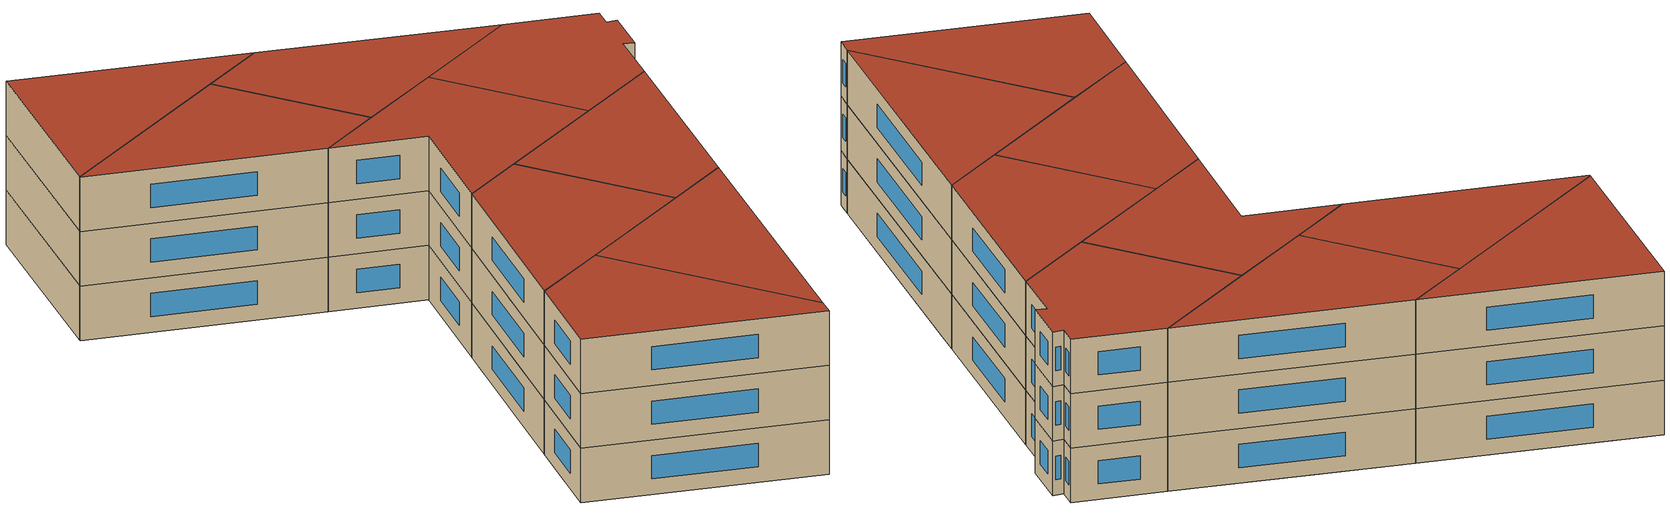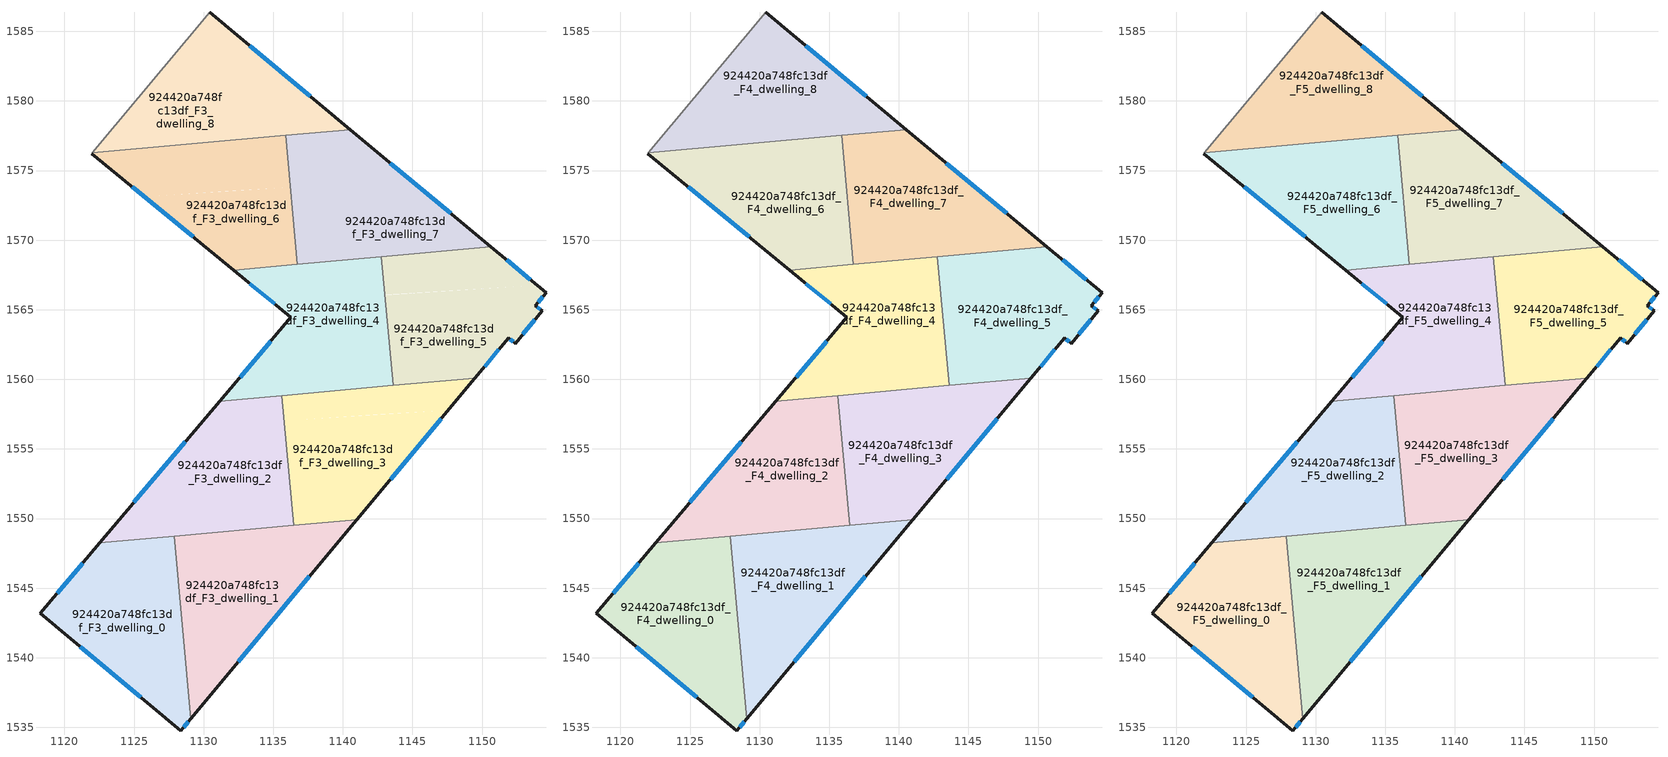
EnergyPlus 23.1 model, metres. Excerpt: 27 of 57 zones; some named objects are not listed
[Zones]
924420a748fc13df_F3_dwelling_0
 floor to 924420a748fc13df_F2_dwelling_0 (EU_floor_Construction): 1127.81,1547.87 1128.63,1535.09 1128.35,1534.76 1118.24,1543.2 1121.88,1547.49 z9
 floor to 924420a748fc13df_F2_dwelling_1 (EU_floor_Construction): 1127.97,1547.88 1129.08,1535.63 1128.63,1535.09 1127.81,1547.87 z9
 floor to 924420a748fc13df_F2_dwelling_2 (EU_floor_Construction): 1127.9,1548.73 1127.97,1547.88 1121.88,1547.49 1122.52,1548.25 z9
 wall outside (EU_wall_Construction): 1118.25,1543.19 1128.35,1534.76 1129.08,1535.63 / 1122.52,1548.25 1118.24,1543.2 z9:12
 wall to 924420a748fc13df_F3_dwelling_1 (EU_wall_Construction): 1129.08,1535.63 1127.9,1548.73 z9:12
 wall adiabatic (EU_wall_Construction): 1118.24,1543.2 1118.25,1543.19 z9:12
 wall to 924420a748fc13df_F3_dwelling_2 (EU_wall_Construction): 1127.9,1548.73 1122.52,1548.25 z9:12
 window (EU_Window_Construction): 1128.56,1535.01 1128.87,1535.38 / 1121.14,1540.78 1125.47,1537.17 / 1121.3,1546.8 1119.46,1544.64 z9.86:11.14
924420a748fc13df_F3_dwelling_1
 floor to 924420a748fc13df_F2_dwelling_1 (EU_floor_Construction): 1139.94,1548.65 1129.08,1535.63 1127.97,1547.88 z9
 floor to 924420a748fc13df_F2_dwelling_3 (EU_floor_Construction): 1141,1549.92 1139.94,1548.65 1135.03,1548.33 1134.97,1549.37 z9
 floor to 924420a748fc13df_F2_dwelling_2 (EU_floor_Construction): 1134.97,1549.37 1135.03,1548.33 1127.97,1547.88 1127.9,1548.73 z9
 wall outside (EU_wall_Construction): 1129.08,1535.63 1141,1549.92 z9:12
 wall to 924420a748fc13df_F3_dwelling_3 (EU_wall_Construction): 1141,1549.92 1136.46,1549.51 z9:12
 wall to 924420a748fc13df_F3_dwelling_2 (EU_wall_Construction): 1136.46,1549.51 1127.9,1548.73 z9:12
 window (EU_Window_Construction): 1132.49,1539.71 1137.59,1545.84 z9.86:11.14
924420a748fc13df_F3_dwelling_2
 floor to 924420a748fc13df_F2_dwelling_4 (EU_floor_Construction): 1135.62,1558.83 1135.78,1557.04 1129.64,1556.64 1131.16,1558.43 z9
 floor adiabatic (EU_floor_Construction): 1135.78,1557.04 1136.46,1549.51 1122.52,1548.25 1131.16,1558.43 1129.64,1556.64 z9
 wall outside (EU_wall_Construction): 1131.16,1558.43 1122.52,1548.25 z9:12
 wall to 924420a748fc13df_F3_dwelling_3 (EU_wall_Construction): 1136.46,1549.51 1135.62,1558.83 z9:12
 wall to 924420a748fc13df_F3_dwelling_4 (EU_wall_Construction): 1135.62,1558.83 1131.16,1558.43 z9:12
 window (EU_Window_Construction): 1128.69,1555.52 1124.99,1551.16 z9.86:11.14
924420a748fc13df_F3_dwelling_3
 floor to 924420a748fc13df_F2_dwelling_3 (EU_floor_Construction): 1147.57,1557.79 1141,1549.92 1136.46,1549.51 1135.78,1557.04 z9
 floor to 924420a748fc13df_F2_dwelling_4 (EU_floor_Construction): 1142.56,1559.46 1142.69,1557.48 1135.78,1557.04 1135.62,1558.83 z9
 floor to 924420a748fc13df_F2_dwelling_5 (EU_floor_Construction): 1149.48,1560.09 1147.57,1557.79 1142.69,1557.48 1142.56,1559.46 z9
 wall outside (EU_wall_Construction): 1141,1549.92 1149.48,1560.09 z9:12
 wall to 924420a748fc13df_F3_dwelling_5 (EU_wall_Construction): 1149.48,1560.09 1143.61,1559.56 z9:12
 wall to 924420a748fc13df_F3_dwelling_4 (EU_wall_Construction): 1143.61,1559.56 1135.62,1558.84 z9:12
 window (EU_Window_Construction): 1143.42,1552.82 1147.06,1557.18 z9.86:11.14
924420a748fc13df_F3_dwelling_4
 floor adiabatic (EU_floor_Construction): 1142.77,1568.81 1143.61,1559.56 1131.16,1558.43 1136.27,1564.46 1132.14,1567.85 z9
 wall outside (EU_wall_Construction): 1132.14,1567.85 1136.27,1564.46 1131.16,1558.43 z9:12
 wall to 924420a748fc13df_F3_dwelling_5 (EU_wall_Construction): 1143.61,1559.56 1142.77,1568.81 z9:12
 wall to 924420a748fc13df_F3_dwelling_7 (EU_wall_Construction): 1142.77,1568.81 1136.72,1568.26 z9:12
 wall to 924420a748fc13df_F3_dwelling_6 (EU_wall_Construction): 1136.72,1568.26 1132.14,1567.85 z9:12
 window (EU_Window_Construction): 1133.32,1566.88 1135.09,1565.43 / 1134.81,1562.74 1132.62,1560.15 z9.86:11.14
924420a748fc13df_F3_dwelling_5
 floor to 924420a748fc13df_F2_dwelling_5 (EU_floor_Construction): 1154.59,1566.21 1153.81,1565.27 1154.33,1564.94 1152.36,1562.57 1151.91,1562.99 1149.48,1560.09 1143.61,1559.56 1143.02,1566.06 1153.94,1566.76 z9
 floor to 924420a748fc13df_F2_dwelling_7 (EU_floor_Construction): 1153.94,1566.76 1143.02,1566.06 1142.77,1568.81 1150.62,1569.52 z9
 wall outside (EU_wall_Construction): 1149.48,1560.09 1151.91,1562.99 1152.36,1562.57 1154.33,1564.94 1153.81,1565.27 1154.59,1566.21 1150.62,1569.52 z9:12
 wall to 924420a748fc13df_F3_dwelling_7 (EU_wall_Construction): 1150.62,1569.52 1142.77,1568.81 z9:12
 window (EU_Window_Construction): 1152.93,1563.25 1153.77,1564.26 / 1152.04,1562.87 1152.23,1562.69 / 1150.18,1560.92 1151.21,1562.16 / 1153.46,1567.16 1151.76,1568.58 / 1154.03,1565.54 1154.37,1565.94 / 1154.18,1565.04 1153.96,1565.18 z9.86:11.14
924420a748fc13df_F3_dwelling_6
 floor to 924420a748fc13df_F2_dwelling_6 (EU_floor_Construction): 1136.22,1573.8 1136.72,1568.26 1132.14,1567.85 1125.72,1573.13 z9
 floor to 924420a748fc13df_F2_dwelling_8 (EU_floor_Construction): 1131.82,1577.15 1132.05,1573.53 1125.72,1573.13 1121.97,1576.22 1122,1576.26 z9
 floor to 924420a748fc13df_F2_dwelling_9 (EU_floor_Construction): 1135.89,1577.52 1136.22,1573.8 1132.05,1573.53 1131.82,1577.15 z9
 wall outside (EU_wall_Construction): 1121.97,1576.22 1132.14,1567.85 z9:12
 wall adiabatic (EU_wall_Construction): 1122,1576.26 1121.97,1576.22 z9:12
 wall to 924420a748fc13df_F3_dwelling_7 (EU_wall_Construction): 1136.72,1568.26 1135.89,1577.52 z9:12
 wall to 924420a748fc13df_F3_dwelling_8 (EU_wall_Construction): 1135.89,1577.52 1122,1576.26 z9:12
 window (EU_Window_Construction): 1124.87,1573.83 1129.23,1570.24 z9.86:11.14
924420a748fc13df_F3_dwelling_7
 floor adiabatic (EU_floor_Construction): 1150.62,1569.52 1139.95,1568.56 1139.6,1574.02 1144.83,1574.35 z9
 floor to 924420a748fc13df_F2_dwelling_6 (EU_floor_Construction): 1139.6,1574.02 1139.95,1568.56 1136.72,1568.26 1136.22,1573.8 z9
 floor to 924420a748fc13df_F2_dwelling_9 (EU_floor_Construction): 1144.83,1574.35 1136.22,1573.8 1135.89,1577.52 1140.53,1577.94 z9
 wall outside (EU_wall_Construction): 1150.62,1569.52 1140.53,1577.94 z9:12
 wall to 924420a748fc13df_F3_dwelling_8 (EU_wall_Construction): 1140.53,1577.94 1135.89,1577.52 z9:12
 window (EU_Window_Construction): 1147.74,1571.93 1143.42,1575.53 z9.86:11.14
924420a748fc13df_F3_dwelling_8
 floor to 924420a748fc13df_F2_dwelling_8 (EU_floor_Construction): 1131.27,1585.67 1131.82,1577.15 1122,1576.26 1130.43,1586.37 z9
 floor to 924420a748fc13df_F2_dwelling_9 (EU_floor_Construction): 1140.53,1577.94 1131.82,1577.15 1131.27,1585.67 z9
 wall outside (EU_wall_Construction): 1140.53,1577.94 1130.43,1586.37 z9:12
 wall adiabatic (EU_wall_Construction): 1130.43,1586.37 1122,1576.26 z9:12
 window (EU_Window_Construction): 1137.65,1580.35 1133.32,1583.96 z9.86:11.14
924420a748fc13df_F4_dwelling_0
 floor to 924420a748fc13df_F3_dwelling_0 (EU_floor_Construction): 1127.9,1548.73 1129.08,1535.63 1128.35,1534.76 1118.25,1543.19 1118.24,1543.2 1122.52,1548.25 z12
 wall outside (EU_wall_Construction): 1118.25,1543.19 1128.35,1534.76 1129.08,1535.63 / 1122.52,1548.25 1118.24,1543.2 z12:15
 wall to 924420a748fc13df_F4_dwelling_1 (EU_wall_Construction): 1129.08,1535.63 1127.9,1548.73 z12:15
 wall adiabatic (EU_wall_Construction): 1118.24,1543.2 1118.25,1543.19 z12:15
 wall to 924420a748fc13df_F4_dwelling_2 (EU_wall_Construction): 1127.9,1548.73 1122.52,1548.25 z12:15
 window (EU_Window_Construction): 1128.56,1535.01 1128.87,1535.38 / 1121.14,1540.78 1125.47,1537.17 / 1121.3,1546.8 1119.46,1544.64 z12.86:14.14
924420a748fc13df_F4_dwelling_1
 floor to 924420a748fc13df_F3_dwelling_1 (EU_floor_Construction): 1141,1549.92 1129.08,1535.63 1127.9,1548.73 z12
 wall outside (EU_wall_Construction): 1129.08,1535.63 1141,1549.92 z12:15
 wall to 924420a748fc13df_F4_dwelling_3 (EU_wall_Construction): 1141,1549.92 1136.46,1549.51 z12:15
 wall to 924420a748fc13df_F4_dwelling_2 (EU_wall_Construction): 1136.46,1549.51 1127.9,1548.73 z12:15
 window (EU_Window_Construction): 1132.49,1539.71 1137.59,1545.84 z12.86:14.14
924420a748fc13df_F4_dwelling_2
 floor to 924420a748fc13df_F3_dwelling_2 (EU_floor_Construction): 1135.62,1558.83 1136.46,1549.51 1122.52,1548.25 1131.16,1558.43 z12
 wall outside (EU_wall_Construction): 1131.16,1558.43 1122.52,1548.25 z12:15
 wall to 924420a748fc13df_F4_dwelling_3 (EU_wall_Construction): 1136.46,1549.51 1135.62,1558.83 z12:15
 wall to 924420a748fc13df_F4_dwelling_4 (EU_wall_Construction): 1135.62,1558.83 1131.16,1558.43 z12:15
 window (EU_Window_Construction): 1128.69,1555.52 1124.99,1551.16 z12.86:14.14
924420a748fc13df_F4_dwelling_3
 floor to 924420a748fc13df_F3_dwelling_3 (EU_floor_Construction): 1149.48,1560.09 1141,1549.92 1136.46,1549.51 1135.62,1558.83 z12
 wall outside (EU_wall_Construction): 1141,1549.92 1149.48,1560.09 z12:15
 wall to 924420a748fc13df_F4_dwelling_5 (EU_wall_Construction): 1149.48,1560.09 1143.61,1559.56 z12:15
 wall to 924420a748fc13df_F4_dwelling_4 (EU_wall_Construction): 1143.61,1559.56 1135.62,1558.84 z12:15
 window (EU_Window_Construction): 1143.42,1552.82 1147.06,1557.18 z12.86:14.14
924420a748fc13df_F4_dwelling_4
 floor to 924420a748fc13df_F3_dwelling_4 (EU_floor_Construction): 1142.77,1568.81 1143.61,1559.56 1131.16,1558.43 1136.27,1564.46 1132.14,1567.85 z12
 wall outside (EU_wall_Construction): 1132.14,1567.85 1136.27,1564.46 1131.16,1558.43 z12:15
 wall to 924420a748fc13df_F4_dwelling_5 (EU_wall_Construction): 1143.61,1559.56 1142.77,1568.81 z12:15
 wall to 924420a748fc13df_F4_dwelling_7 (EU_wall_Construction): 1142.77,1568.81 1136.72,1568.26 z12:15
 wall to 924420a748fc13df_F4_dwelling_6 (EU_wall_Construction): 1136.72,1568.26 1132.14,1567.85 z12:15
 window (EU_Window_Construction): 1133.32,1566.88 1135.09,1565.43 / 1134.81,1562.74 1132.62,1560.15 z12.86:14.14
924420a748fc13df_F4_dwelling_5
 floor to 924420a748fc13df_F3_dwelling_5 (EU_floor_Construction): 1154.59,1566.21 1153.81,1565.27 1154.33,1564.94 1152.36,1562.57 1151.91,1562.99 1149.48,1560.09 1143.61,1559.56 1142.77,1568.81 1150.62,1569.52 z12
 wall outside (EU_wall_Construction): 1149.48,1560.09 1151.91,1562.99 1152.36,1562.57 1154.33,1564.94 1153.81,1565.27 1154.59,1566.21 1150.62,1569.52 z12:15
 wall to 924420a748fc13df_F4_dwelling_7 (EU_wall_Construction): 1150.62,1569.52 1142.77,1568.81 z12:15
 window (EU_Window_Construction): 1152.93,1563.25 1153.77,1564.26 / 1152.04,1562.87 1152.23,1562.69 / 1150.18,1560.92 1151.21,1562.16 / 1153.46,1567.16 1151.76,1568.58 / 1154.03,1565.54 1154.37,1565.94 / 1154.18,1565.04 1153.96,1565.18 z12.86:14.14
924420a748fc13df_F4_dwelling_6
 floor to 924420a748fc13df_F3_dwelling_6 (EU_floor_Construction): 1135.89,1577.52 1136.72,1568.26 1132.14,1567.85 1121.97,1576.22 1122,1576.26 z12
 wall outside (EU_wall_Construction): 1121.97,1576.22 1132.14,1567.85 z12:15
 wall adiabatic (EU_wall_Construction): 1122,1576.26 1121.97,1576.22 z12:15
 wall to 924420a748fc13df_F4_dwelling_7 (EU_wall_Construction): 1136.72,1568.26 1135.89,1577.52 z12:15
 wall to 924420a748fc13df_F4_dwelling_8 (EU_wall_Construction): 1135.89,1577.52 1122,1576.26 z12:15
 window (EU_Window_Construction): 1124.87,1573.83 1129.23,1570.24 z12.86:14.14
924420a748fc13df_F4_dwelling_7
 floor to 924420a748fc13df_F3_dwelling_7 (EU_floor_Construction): 1150.62,1569.52 1136.72,1568.26 1135.89,1577.52 1140.53,1577.94 z12
 wall outside (EU_wall_Construction): 1150.62,1569.52 1140.53,1577.94 z12:15
 wall to 924420a748fc13df_F4_dwelling_8 (EU_wall_Construction): 1140.53,1577.94 1135.89,1577.52 z12:15
 window (EU_Window_Construction): 1147.74,1571.93 1143.42,1575.53 z12.86:14.14
924420a748fc13df_F4_dwelling_8
 floor to 924420a748fc13df_F3_dwelling_8 (EU_floor_Construction): 1140.53,1577.94 1122,1576.26 1130.43,1586.37 z12
 wall outside (EU_wall_Construction): 1140.53,1577.94 1130.43,1586.37 z12:15
 wall adiabatic (EU_wall_Construction): 1130.43,1586.37 1122,1576.26 z12:15
 window (EU_Window_Construction): 1137.65,1580.35 1133.32,1583.96 z12.86:14.14
924420a748fc13df_F5_dwelling_0
 floor to 924420a748fc13df_F4_dwelling_0 (EU_floor_Construction): 1127.9,1548.73 1129.08,1535.63 1128.35,1534.76 1118.25,1543.19 1118.24,1543.2 1122.52,1548.25 z15
 wall outside (EU_wall_Construction): 1118.25,1543.19 1128.35,1534.76 1129.08,1535.63 / 1122.52,1548.25 1118.24,1543.2 z15:18
 wall to 924420a748fc13df_F5_dwelling_1 (EU_wall_Construction): 1129.08,1535.63 1127.9,1548.73 z15:18
 wall adiabatic (EU_wall_Construction): 1118.24,1543.2 1118.25,1543.19 z15:18
 wall to 924420a748fc13df_F5_dwelling_2 (EU_wall_Construction): 1127.9,1548.73 1122.52,1548.25 z15:18
 window (EU_Window_Construction): 1128.56,1535.01 1128.87,1535.38 / 1121.14,1540.78 1125.47,1537.17 / 1121.3,1546.8 1119.46,1544.64 z15.86:17.14
 roof outside (EU_roof_Construction): 1128.35,1534.76 1129.08,1535.63 1127.9,1548.73 1122.52,1548.25 1118.24,1543.2 1118.25,1543.19 z18
924420a748fc13df_F5_dwelling_1
 floor to 924420a748fc13df_F4_dwelling_1 (EU_floor_Construction): 1141,1549.92 1129.08,1535.63 1127.9,1548.73 z15
 wall outside (EU_wall_Construction): 1129.08,1535.63 1141,1549.92 z15:18
 wall to 924420a748fc13df_F5_dwelling_3 (EU_wall_Construction): 1141,1549.92 1136.46,1549.51 z15:18
 wall to 924420a748fc13df_F5_dwelling_2 (EU_wall_Construction): 1136.46,1549.51 1127.9,1548.73 z15:18
 window (EU_Window_Construction): 1132.49,1539.71 1137.59,1545.84 z15.86:17.14
 roof outside (EU_roof_Construction): 1129.08,1535.63 1141,1549.92 1127.9,1548.73 z18
924420a748fc13df_F5_dwelling_2
 floor to 924420a748fc13df_F4_dwelling_2 (EU_floor_Construction): 1135.62,1558.83 1136.46,1549.51 1122.52,1548.25 1131.16,1558.43 z15
 wall outside (EU_wall_Construction): 1131.16,1558.43 1122.52,1548.25 z15:18
 wall to 924420a748fc13df_F5_dwelling_3 (EU_wall_Construction): 1136.46,1549.51 1135.62,1558.83 z15:18
 wall to 924420a748fc13df_F5_dwelling_4 (EU_wall_Construction): 1135.62,1558.83 1131.16,1558.43 z15:18
 window (EU_Window_Construction): 1128.69,1555.52 1124.99,1551.16 z15.86:17.14
 roof outside (EU_roof_Construction): 1136.46,1549.51 1135.62,1558.83 1131.16,1558.43 1122.52,1548.25 z18
924420a748fc13df_F5_dwelling_3
 floor to 924420a748fc13df_F4_dwelling_3 (EU_floor_Construction): 1149.48,1560.09 1141,1549.92 1136.46,1549.51 1135.62,1558.83 z15
 wall outside (EU_wall_Construction): 1141,1549.92 1149.48,1560.09 z15:18
 wall to 924420a748fc13df_F5_dwelling_5 (EU_wall_Construction): 1149.48,1560.09 1143.61,1559.56 z15:18
 wall to 924420a748fc13df_F5_dwelling_4 (EU_wall_Construction): 1143.61,1559.56 1135.62,1558.84 z15:18
 window (EU_Window_Construction): 1143.42,1552.82 1147.06,1557.18 z15.86:17.14
 roof outside (EU_roof_Construction): 1141,1549.92 1149.48,1560.09 1135.62,1558.83 1136.46,1549.51 z18
924420a748fc13df_F5_dwelling_4
 floor to 924420a748fc13df_F4_dwelling_4 (EU_floor_Construction): 1142.77,1568.81 1143.61,1559.56 1131.16,1558.43 1136.27,1564.46 1132.14,1567.85 z15
 wall outside (EU_wall_Construction): 1132.14,1567.85 1136.27,1564.46 1131.16,1558.43 z15:18
 wall to 924420a748fc13df_F5_dwelling_5 (EU_wall_Construction): 1143.61,1559.56 1142.77,1568.81 z15:18
 wall to 924420a748fc13df_F5_dwelling_7 (EU_wall_Construction): 1142.77,1568.81 1136.72,1568.26 z15:18
 wall to 924420a748fc13df_F5_dwelling_6 (EU_wall_Construction): 1136.72,1568.26 1132.14,1567.85 z15:18
 window (EU_Window_Construction): 1133.32,1566.88 1135.09,1565.43 / 1134.81,1562.74 1132.62,1560.15 z15.86:17.14
 roof outside (EU_roof_Construction): 1143.61,1559.56 1142.77,1568.81 1132.14,1567.85 1136.27,1564.46 1131.16,1558.43 z18
924420a748fc13df_F5_dwelling_5
 floor to 924420a748fc13df_F4_dwelling_5 (EU_floor_Construction): 1154.59,1566.21 1153.81,1565.27 1154.33,1564.94 1152.36,1562.57 1151.91,1562.99 1149.48,1560.09 1143.61,1559.56 1142.77,1568.81 1150.62,1569.52 z15
 wall outside (EU_wall_Construction): 1149.48,1560.09 1151.91,1562.99 1152.36,1562.57 1154.33,1564.94 1153.81,1565.27 1154.59,1566.21 1150.62,1569.52 z15:18
 wall to 924420a748fc13df_F5_dwelling_7 (EU_wall_Construction): 1150.62,1569.52 1142.77,1568.81 z15:18
 window (EU_Window_Construction): 1152.93,1563.25 1153.77,1564.26 / 1152.04,1562.87 1152.23,1562.69 / 1150.18,1560.92 1151.21,1562.16 / 1153.46,1567.16 1151.76,1568.58 / 1154.03,1565.54 1154.37,1565.94 / 1154.18,1565.04 1153.96,1565.18 z15.86:17.14
 roof outside (EU_roof_Construction): 1152.36,1562.57 1154.33,1564.94 1153.81,1565.27 1154.59,1566.21 1150.62,1569.52 1142.77,1568.81 1143.61,1559.56 1149.48,1560.09 1151.91,1562.99 z18
924420a748fc13df_F5_dwelling_6
 floor to 924420a748fc13df_F4_dwelling_6 (EU_floor_Construction): 1135.89,1577.52 1136.72,1568.26 1132.14,1567.85 1121.97,1576.22 1122,1576.26 z15
 wall outside (EU_wall_Construction): 1121.97,1576.22 1132.14,1567.85 z15:18
 wall adiabatic (EU_wall_Construction): 1122,1576.26 1121.97,1576.22 z15:18
 wall to 924420a748fc13df_F5_dwelling_7 (EU_wall_Construction): 1136.72,1568.26 1135.89,1577.52 z15:18
 wall to 924420a748fc13df_F5_dwelling_8 (EU_wall_Construction): 1135.89,1577.52 1122,1576.26 z15:18
 window (EU_Window_Construction): 1124.87,1573.83 1129.23,1570.24 z15.86:17.14
 roof outside (EU_roof_Construction): 1136.72,1568.26 1135.89,1577.52 1122,1576.26 1121.97,1576.22 1132.14,1567.85 z18
924420a748fc13df_F5_dwelling_7
 floor to 924420a748fc13df_F4_dwelling_7 (EU_floor_Construction): 1150.62,1569.52 1136.72,1568.26 1135.89,1577.52 1140.53,1577.94 z15
 wall outside (EU_wall_Construction): 1150.62,1569.52 1140.53,1577.94 z15:18
 wall to 924420a748fc13df_F5_dwelling_8 (EU_wall_Construction): 1140.53,1577.94 1135.89,1577.52 z15:18
 window (EU_Window_Construction): 1147.74,1571.93 1143.42,1575.53 z15.86:17.14
 roof outside (EU_roof_Construction): 1150.62,1569.52 1140.53,1577.94 1135.89,1577.52 1136.72,1568.26 z18
924420a748fc13df_F5_dwelling_8
 floor to 924420a748fc13df_F4_dwelling_8 (EU_floor_Construction): 1140.53,1577.94 1122,1576.26 1130.43,1586.37 z15
 wall outside (EU_wall_Construction): 1140.53,1577.94 1130.43,1586.37 z15:18
 wall adiabatic (EU_wall_Construction): 1130.43,1586.37 1122,1576.26 z15:18
 window (EU_Window_Construction): 1137.65,1580.35 1133.32,1583.96 z15.86:17.14
 roof outside (EU_roof_Construction): 1140.53,1577.94 1130.43,1586.37 1122,1576.26 z18
[Building]
EU S2 Campaign: North Axis=0; Terrain=City; Solar Distribution=FullExterior
[Site:Location]
Helsinki-Vantaa.AP: Latitude=60.317; Longitude=24.963; Time Zone=2; Elevation=54.6
[SizingPeriod:WeatherFileDays]
AnnualSizingPeriod: Begin Month=1; Begin Day of Month=1; End Month=12; End Day of Month=31; Day of Week for Start Day=Monday; Use Weather File Daylight Saving Period=No; Use Weather File Rain and Snow Indicators=No
[MATERIAL]
EU_InternalMass_Material: Roughness=MediumRough; Thickness=0.1; Conductivity=1; Density=1800; Specific Heat=900; Thermal Absorptance=0.9; Solar Absorptance=0.7; Visible Absorptance=0.7
[MATERIAL:NOMASS] Roughness=MediumRough; Thermal Absorptance=0.9; Solar Absorptance=0.7; Visible Absorptance=0.7
Name | Thermal Resistance
EU_wall_NoMass | 1.10183
EU_roof_NoMass; EU_floor_NoMass | 1.70606
[WINDOWMATERIAL:SIMPLEGLAZINGSYSTEM]
EU_Window_SimpleGlazing: UFactor=3.11035; Solar Heat Gain Coefficient=0.8; Visible Transmittance=0.8
[CONSTRUCTION]
EU_wall_Construction: EU_wall_NoMass
EU_roof_Construction: EU_roof_NoMass
EU_floor_Construction: EU_floor_NoMass
EU_Window_Construction: EU_Window_SimpleGlazing
EU_InternalMass_Construction: EU_InternalMass_Material
[ZONE] Type=1; Multiplier=1; Ceiling Height=autocalculate; Floor Area=autocalculate; Part of Total Floor Area=Yes
Name | Volume
924420a748fc13df_F3_dwelling_0; 924420a748fc13df_F4_dwelling_0; 924420a748fc13df_F5_dwelling_0 | 259.587
924420a748fc13df_F3_dwelling_1; 924420a748fc13df_F4_dwelling_1; 924420a748fc13df_F5_dwelling_1; 924420a748fc13df_F3_dwelling_2; 924420a748fc13df_F4_dwelling_2; 924420a748fc13df_F5_dwelling_2 | 259.599
924420a748fc13df_F3_dwelling_3; 924420a748fc13df_F4_dwelling_3; 924420a748fc13df_F5_dwelling_3; 924420a748fc13df_F3_dwelling_5; 924420a748fc13df_F4_dwelling_5; 924420a748fc13df_F5_dwelling_5 | 259.608
924420a748fc13df_F3_dwelling_4; 924420a748fc13df_F4_dwelling_4; 924420a748fc13df_F5_dwelling_4; 924420a748fc13df_F3_dwelling_7; 924420a748fc13df_F4_dwelling_7; 924420a748fc13df_F5_dwelling_7 | 259.603
924420a748fc13df_F3_dwelling_6; 924420a748fc13df_F4_dwelling_6; 924420a748fc13df_F5_dwelling_6 | 259.594
924420a748fc13df_F3_dwelling_8; 924420a748fc13df_F4_dwelling_8; 924420a748fc13df_F5_dwelling_8 | 259.586
[INTERNALMASS] Construction=EU_InternalMass_Construction
Name | Zone or ZoneList | Surface Area
924420a748fc13df_F3_dwelling_0_EU_InternalMass | 924420a748fc13df_F3_dwelling_0 | 86.5285
924420a748fc13df_F3_dwelling_1_EU_InternalMass | 924420a748fc13df_F3_dwelling_1 | 86.534
924420a748fc13df_F3_dwelling_2_EU_InternalMass | 924420a748fc13df_F3_dwelling_2 | 86.531
924420a748fc13df_F3_dwelling_3_EU_InternalMass | 924420a748fc13df_F3_dwelling_3 | 86.5342
924420a748fc13df_F3_dwelling_4_EU_InternalMass | 924420a748fc13df_F3_dwelling_4 | 86.5336
924420a748fc13df_F3_dwelling_5_EU_InternalMass | 924420a748fc13df_F3_dwelling_5 | 86.5359
924420a748fc13df_F3_dwelling_6_EU_InternalMass | 924420a748fc13df_F3_dwelling_6 | 86.5321
924420a748fc13df_F3_dwelling_7_EU_InternalMass | 924420a748fc13df_F3_dwelling_7 | 86.5333
924420a748fc13df_F3_dwelling_8_EU_InternalMass | 924420a748fc13df_F3_dwelling_8 | 86.5282
924420a748fc13df_F4_dwelling_0_EU_InternalMass | 924420a748fc13df_F4_dwelling_0 | 86.5285
924420a748fc13df_F4_dwelling_1_EU_InternalMass | 924420a748fc13df_F4_dwelling_1 | 86.534
924420a748fc13df_F4_dwelling_2_EU_InternalMass | 924420a748fc13df_F4_dwelling_2 | 86.531
924420a748fc13df_F4_dwelling_3_EU_InternalMass | 924420a748fc13df_F4_dwelling_3 | 86.5342
924420a748fc13df_F4_dwelling_4_EU_InternalMass | 924420a748fc13df_F4_dwelling_4 | 86.5336
924420a748fc13df_F4_dwelling_5_EU_InternalMass | 924420a748fc13df_F4_dwelling_5 | 86.5359
924420a748fc13df_F4_dwelling_6_EU_InternalMass | 924420a748fc13df_F4_dwelling_6 | 86.5321
924420a748fc13df_F4_dwelling_7_EU_InternalMass | 924420a748fc13df_F4_dwelling_7 | 86.5333
924420a748fc13df_F4_dwelling_8_EU_InternalMass | 924420a748fc13df_F4_dwelling_8 | 86.5282
924420a748fc13df_F5_dwelling_0_EU_InternalMass | 924420a748fc13df_F5_dwelling_0 | 86.5285
924420a748fc13df_F5_dwelling_1_EU_InternalMass | 924420a748fc13df_F5_dwelling_1 | 86.534
924420a748fc13df_F5_dwelling_2_EU_InternalMass | 924420a748fc13df_F5_dwelling_2 | 86.531
924420a748fc13df_F5_dwelling_3_EU_InternalMass | 924420a748fc13df_F5_dwelling_3 | 86.5342
924420a748fc13df_F5_dwelling_4_EU_InternalMass | 924420a748fc13df_F5_dwelling_4 | 86.5336
924420a748fc13df_F5_dwelling_5_EU_InternalMass | 924420a748fc13df_F5_dwelling_5 | 86.5359
924420a748fc13df_F5_dwelling_6_EU_InternalMass | 924420a748fc13df_F5_dwelling_6 | 86.5321
924420a748fc13df_F5_dwelling_7_EU_InternalMass | 924420a748fc13df_F5_dwelling_7 | 86.5333
924420a748fc13df_F5_dwelling_8_EU_InternalMass | 924420a748fc13df_F5_dwelling_8 | 86.5282
[OTHEREQUIPMENT] Fuel Type=Electricity; Design Level Calculation Method=Watts/Area; Power per Zone Floor Area=1; Fraction Latent=0; Fraction Radiant=0; Fraction Lost=0; Carbon Dioxide Generation Rate=0; EndUse Subcategory=EU_Step8_InternalGains
Name | Zone or ZoneList or Space or SpaceList | Schedule
EU_Step8_InternalGain_924420a748fc13df_F3_dwelling_0_f000 | 924420a748fc13df_F3_dwelling_0 | EU_Step8_GainSchedule_924420a748fc13df_F3_dwelling_0_f000
EU_Step8_InternalGain_924420a748fc13df_F3_dwelling_1_f000 | 924420a748fc13df_F3_dwelling_1 | EU_Step8_GainSchedule_924420a748fc13df_F3_dwelling_1_f000
EU_Step8_InternalGain_924420a748fc13df_F3_dwelling_2_f000 | 924420a748fc13df_F3_dwelling_2 | EU_Step8_GainSchedule_924420a748fc13df_F3_dwelling_2_f000
EU_Step8_InternalGain_924420a748fc13df_F3_dwelling_3_f000 | 924420a748fc13df_F3_dwelling_3 | EU_Step8_GainSchedule_924420a748fc13df_F3_dwelling_3_f000
EU_Step8_InternalGain_924420a748fc13df_F3_dwelling_4_f000 | 924420a748fc13df_F3_dwelling_4 | EU_Step8_GainSchedule_924420a748fc13df_F3_dwelling_4_f000
EU_Step8_InternalGain_924420a748fc13df_F3_dwelling_5_f000 | 924420a748fc13df_F3_dwelling_5 | EU_Step8_GainSchedule_924420a748fc13df_F3_dwelling_5_f000
EU_Step8_InternalGain_924420a748fc13df_F3_dwelling_6_f000 | 924420a748fc13df_F3_dwelling_6 | EU_Step8_GainSchedule_924420a748fc13df_F3_dwelling_6_f000
EU_Step8_InternalGain_924420a748fc13df_F3_dwelling_7_f000 | 924420a748fc13df_F3_dwelling_7 | EU_Step8_GainSchedule_924420a748fc13df_F3_dwelling_7_f000
EU_Step8_InternalGain_924420a748fc13df_F3_dwelling_8_f000 | 924420a748fc13df_F3_dwelling_8 | EU_Step8_GainSchedule_924420a748fc13df_F3_dwelling_8_f000
EU_Step8_InternalGain_924420a748fc13df_F4_dwelling_0_f000 | 924420a748fc13df_F4_dwelling_0 | EU_Step8_GainSchedule_924420a748fc13df_F4_dwelling_0_f000
EU_Step8_InternalGain_924420a748fc13df_F4_dwelling_1_f000 | 924420a748fc13df_F4_dwelling_1 | EU_Step8_GainSchedule_924420a748fc13df_F4_dwelling_1_f000
EU_Step8_InternalGain_924420a748fc13df_F4_dwelling_2_f000 | 924420a748fc13df_F4_dwelling_2 | EU_Step8_GainSchedule_924420a748fc13df_F4_dwelling_2_f000
EU_Step8_InternalGain_924420a748fc13df_F4_dwelling_3_f000 | 924420a748fc13df_F4_dwelling_3 | EU_Step8_GainSchedule_924420a748fc13df_F4_dwelling_3_f000
EU_Step8_InternalGain_924420a748fc13df_F4_dwelling_4_f000 | 924420a748fc13df_F4_dwelling_4 | EU_Step8_GainSchedule_924420a748fc13df_F4_dwelling_4_f000
EU_Step8_InternalGain_924420a748fc13df_F4_dwelling_5_f000 | 924420a748fc13df_F4_dwelling_5 | EU_Step8_GainSchedule_924420a748fc13df_F4_dwelling_5_f000
EU_Step8_InternalGain_924420a748fc13df_F4_dwelling_6_f000 | 924420a748fc13df_F4_dwelling_6 | EU_Step8_GainSchedule_924420a748fc13df_F4_dwelling_6_f000
EU_Step8_InternalGain_924420a748fc13df_F4_dwelling_7_f000 | 924420a748fc13df_F4_dwelling_7 | EU_Step8_GainSchedule_924420a748fc13df_F4_dwelling_7_f000
EU_Step8_InternalGain_924420a748fc13df_F4_dwelling_8_f000 | 924420a748fc13df_F4_dwelling_8 | EU_Step8_GainSchedule_924420a748fc13df_F4_dwelling_8_f000
EU_Step8_InternalGain_924420a748fc13df_F5_dwelling_0_f000 | 924420a748fc13df_F5_dwelling_0 | EU_Step8_GainSchedule_924420a748fc13df_F5_dwelling_0_f000
EU_Step8_InternalGain_924420a748fc13df_F5_dwelling_1_f000 | 924420a748fc13df_F5_dwelling_1 | EU_Step8_GainSchedule_924420a748fc13df_F5_dwelling_1_f000
EU_Step8_InternalGain_924420a748fc13df_F5_dwelling_2_f000 | 924420a748fc13df_F5_dwelling_2 | EU_Step8_GainSchedule_924420a748fc13df_F5_dwelling_2_f000
EU_Step8_InternalGain_924420a748fc13df_F5_dwelling_3_f000 | 924420a748fc13df_F5_dwelling_3 | EU_Step8_GainSchedule_924420a748fc13df_F5_dwelling_3_f000
EU_Step8_InternalGain_924420a748fc13df_F5_dwelling_4_f000 | 924420a748fc13df_F5_dwelling_4 | EU_Step8_GainSchedule_924420a748fc13df_F5_dwelling_4_f000
EU_Step8_InternalGain_924420a748fc13df_F5_dwelling_5_f000 | 924420a748fc13df_F5_dwelling_5 | EU_Step8_GainSchedule_924420a748fc13df_F5_dwelling_5_f000
EU_Step8_InternalGain_924420a748fc13df_F5_dwelling_6_f000 | 924420a748fc13df_F5_dwelling_6 | EU_Step8_GainSchedule_924420a748fc13df_F5_dwelling_6_f000
EU_Step8_InternalGain_924420a748fc13df_F5_dwelling_7_f000 | 924420a748fc13df_F5_dwelling_7 | EU_Step8_GainSchedule_924420a748fc13df_F5_dwelling_7_f000
EU_Step8_InternalGain_924420a748fc13df_F5_dwelling_8_f000 | 924420a748fc13df_F5_dwelling_8 | EU_Step8_GainSchedule_924420a748fc13df_F5_dwelling_8_f000
[ZONEVENTILATION:DESIGNFLOWRATE] Schedule=EU_AlwaysOn; Design Flow Rate Calculation Method=AirChanges/Hour; Air Changes per Hour=0.756316; Ventilation Type=Natural; Fan Pressure Rise=0; Fan Total Efficiency=1; Constant Term Coefficient=1; Temperature Term Coefficient=0; Velocity Term Coefficient=0; Velocity Squared Term Coefficient=0; Minimum Indoor Temperature=-100; Maximum Indoor Temperature=100; Delta Temperature=-100; Minimum Outdoor Temperature=-100; Maximum Outdoor Temperature=100; Maximum Wind Speed=40
Name | Zone or ZoneList or Space or SpaceList
EU_ConstantAir_924420a748fc13df_F3_dwelling_0 | 924420a748fc13df_F3_dwelling_0
EU_ConstantAir_924420a748fc13df_F3_dwelling_1 | 924420a748fc13df_F3_dwelling_1
EU_ConstantAir_924420a748fc13df_F3_dwelling_2 | 924420a748fc13df_F3_dwelling_2
EU_ConstantAir_924420a748fc13df_F3_dwelling_3 | 924420a748fc13df_F3_dwelling_3
EU_ConstantAir_924420a748fc13df_F3_dwelling_4 | 924420a748fc13df_F3_dwelling_4
EU_ConstantAir_924420a748fc13df_F3_dwelling_5 | 924420a748fc13df_F3_dwelling_5
EU_ConstantAir_924420a748fc13df_F3_dwelling_6 | 924420a748fc13df_F3_dwelling_6
EU_ConstantAir_924420a748fc13df_F3_dwelling_7 | 924420a748fc13df_F3_dwelling_7
EU_ConstantAir_924420a748fc13df_F3_dwelling_8 | 924420a748fc13df_F3_dwelling_8
EU_ConstantAir_924420a748fc13df_F4_dwelling_0 | 924420a748fc13df_F4_dwelling_0
EU_ConstantAir_924420a748fc13df_F4_dwelling_1 | 924420a748fc13df_F4_dwelling_1
EU_ConstantAir_924420a748fc13df_F4_dwelling_2 | 924420a748fc13df_F4_dwelling_2
EU_ConstantAir_924420a748fc13df_F4_dwelling_3 | 924420a748fc13df_F4_dwelling_3
EU_ConstantAir_924420a748fc13df_F4_dwelling_4 | 924420a748fc13df_F4_dwelling_4
EU_ConstantAir_924420a748fc13df_F4_dwelling_5 | 924420a748fc13df_F4_dwelling_5
EU_ConstantAir_924420a748fc13df_F4_dwelling_6 | 924420a748fc13df_F4_dwelling_6
EU_ConstantAir_924420a748fc13df_F4_dwelling_7 | 924420a748fc13df_F4_dwelling_7
EU_ConstantAir_924420a748fc13df_F4_dwelling_8 | 924420a748fc13df_F4_dwelling_8
EU_ConstantAir_924420a748fc13df_F5_dwelling_0 | 924420a748fc13df_F5_dwelling_0
EU_ConstantAir_924420a748fc13df_F5_dwelling_1 | 924420a748fc13df_F5_dwelling_1
EU_ConstantAir_924420a748fc13df_F5_dwelling_2 | 924420a748fc13df_F5_dwelling_2
EU_ConstantAir_924420a748fc13df_F5_dwelling_3 | 924420a748fc13df_F5_dwelling_3
EU_ConstantAir_924420a748fc13df_F5_dwelling_4 | 924420a748fc13df_F5_dwelling_4
EU_ConstantAir_924420a748fc13df_F5_dwelling_5 | 924420a748fc13df_F5_dwelling_5
EU_ConstantAir_924420a748fc13df_F5_dwelling_6 | 924420a748fc13df_F5_dwelling_6
EU_ConstantAir_924420a748fc13df_F5_dwelling_7 | 924420a748fc13df_F5_dwelling_7
EU_ConstantAir_924420a748fc13df_F5_dwelling_8 | 924420a748fc13df_F5_dwelling_8
[HVACTEMPLATE:THERMOSTAT] Constant Heating Setpoint=20; Constant Cooling Setpoint=50
EU_HeatOnly_924420a748fc13df_F4_dwelling_2; EU_HeatOnly_924420a748fc13df_F4_dwelling_3; EU_HeatOnly_924420a748fc13df_F4_dwelling_4; EU_HeatOnly_924420a748fc13df_F4_dwelling_5; EU_HeatOnly_924420a748fc13df_F4_dwelling_6; EU_HeatOnly_924420a748fc13df_F4_dwelling_7; EU_HeatOnly_924420a748fc13df_F4_dwelling_8; EU_HeatOnly_924420a748fc13df_F5_dwelling_0; EU_HeatOnly_924420a748fc13df_F5_dwelling_1; EU_HeatOnly_924420a748fc13df_F5_dwelling_2; EU_HeatOnly_924420a748fc13df_F5_dwelling_3; EU_HeatOnly_924420a748fc13df_F5_dwelling_4; EU_HeatOnly_924420a748fc13df_F5_dwelling_5; EU_HeatOnly_924420a748fc13df_F5_dwelling_6; EU_HeatOnly_924420a748fc13df_F5_dwelling_7; EU_HeatOnly_924420a748fc13df_F5_dwelling_8
[HVACTEMPLATE:ZONE:IDEALLOADSAIRSYSTEM] System Availability Schedule=EU_AlwaysOn; Maximum Heating Supply Air Temperature=50; Minimum Cooling Supply Air Temperature=13; Maximum Heating Supply Air Humidity Ratio=0.0156; Minimum Cooling Supply Air Humidity Ratio=0.0077; Heating Limit=NoLimit; Cooling Limit=NoLimit; Heating Availability Schedule=EU_AlwaysOn; Cooling Availability Schedule=EU_CoolingOff; Dehumidification Control Type=ConstantSensibleHeatRatio; Cooling Sensible Heat Ratio=0.7; Dehumidification Setpoint=60; Humidification Control Type=None; Humidification Setpoint=30; Outdoor Air Method=None; Outdoor Air Flow Rate per Person=0.00944; Outdoor Air Flow Rate per Zone Floor Area=0; Outdoor Air Flow Rate per Zone=0; Demand Controlled Ventilation Type=None; Outdoor Air Economizer Type=NoEconomizer; Heat Recovery Type=None; Sensible Heat Recovery Effectiveness=0.7; Latent Heat Recovery Effectiveness=0.65
Name | Template Thermostat
924420a748fc13df_F3_dwelling_0 | EU_HeatOnly_924420a748fc13df_F3_dwelling_0
924420a748fc13df_F3_dwelling_1 | EU_HeatOnly_924420a748fc13df_F3_dwelling_1
924420a748fc13df_F3_dwelling_2 | EU_HeatOnly_924420a748fc13df_F3_dwelling_2
924420a748fc13df_F3_dwelling_3 | EU_HeatOnly_924420a748fc13df_F3_dwelling_3
924420a748fc13df_F3_dwelling_4 | EU_HeatOnly_924420a748fc13df_F3_dwelling_4
924420a748fc13df_F3_dwelling_5 | EU_HeatOnly_924420a748fc13df_F3_dwelling_5
924420a748fc13df_F3_dwelling_6 | EU_HeatOnly_924420a748fc13df_F3_dwelling_6
924420a748fc13df_F3_dwelling_7 | EU_HeatOnly_924420a748fc13df_F3_dwelling_7
924420a748fc13df_F3_dwelling_8 | EU_HeatOnly_924420a748fc13df_F3_dwelling_8
924420a748fc13df_F4_dwelling_0 | EU_HeatOnly_924420a748fc13df_F4_dwelling_0
924420a748fc13df_F4_dwelling_1 | EU_HeatOnly_924420a748fc13df_F4_dwelling_1
924420a748fc13df_F4_dwelling_2 | EU_HeatOnly_924420a748fc13df_F4_dwelling_2
924420a748fc13df_F4_dwelling_3 | EU_HeatOnly_924420a748fc13df_F4_dwelling_3
924420a748fc13df_F4_dwelling_4 | EU_HeatOnly_924420a748fc13df_F4_dwelling_4
924420a748fc13df_F4_dwelling_5 | EU_HeatOnly_924420a748fc13df_F4_dwelling_5
924420a748fc13df_F4_dwelling_6 | EU_HeatOnly_924420a748fc13df_F4_dwelling_6
924420a748fc13df_F4_dwelling_7 | EU_HeatOnly_924420a748fc13df_F4_dwelling_7
924420a748fc13df_F4_dwelling_8 | EU_HeatOnly_924420a748fc13df_F4_dwelling_8
924420a748fc13df_F5_dwelling_0 | EU_HeatOnly_924420a748fc13df_F5_dwelling_0
924420a748fc13df_F5_dwelling_1 | EU_HeatOnly_924420a748fc13df_F5_dwelling_1
924420a748fc13df_F5_dwelling_2 | EU_HeatOnly_924420a748fc13df_F5_dwelling_2
924420a748fc13df_F5_dwelling_3 | EU_HeatOnly_924420a748fc13df_F5_dwelling_3
924420a748fc13df_F5_dwelling_4 | EU_HeatOnly_924420a748fc13df_F5_dwelling_4
924420a748fc13df_F5_dwelling_5 | EU_HeatOnly_924420a748fc13df_F5_dwelling_5
924420a748fc13df_F5_dwelling_6 | EU_HeatOnly_924420a748fc13df_F5_dwelling_6
924420a748fc13df_F5_dwelling_7 | EU_HeatOnly_924420a748fc13df_F5_dwelling_7
924420a748fc13df_F5_dwelling_8 | EU_HeatOnly_924420a748fc13df_F5_dwelling_8
[SIZING:ZONE] Zone Cooling Design Supply Air Temperature Input Method=SupplyAirTemperature; Zone Cooling Design Supply Air Temperature=13; Zone Heating Design Supply Air Temperature Input Method=SupplyAirTemperature; Zone Heating Design Supply Air Temperature=50; Zone Cooling Design Supply Air Humidity Ratio=0.008; Zone Heating Design Supply Air Humidity Ratio=0.008; Cooling Design Air Flow Method=DesignDay; Cooling Design Air Flow Rate=0; Cooling Minimum Air Flow per Zone Floor Area=0.000762; Cooling Minimum Air Flow=0; Cooling Minimum Air Flow Fraction=0.2; Heating Design Air Flow Method=DesignDay; Heating Design Air Flow Rate=0; Heating Maximum Air Flow per Zone Floor Area=0.002032; Heating Maximum Air Flow=0.141576; Heating Maximum Air Flow Fraction=0.3; Account for Dedicated Outdoor Air System=No; Dedicated Outdoor Air System Control Strategy=NeutralSupplyAir; Dedicated Outdoor Air Low Setpoint Temperature for Design=autosize; Dedicated Outdoor Air High Setpoint Temperature for Design=autosize; Zone Load Sizing Method=Sensible Load Only No Latent Load; Zone Latent Cooling Design Supply Air Humidity Ratio Input Method=HumidityRatioDifference; Zone Cooling Design Supply Air Humidity Ratio Difference=0.005; Zone Latent Heating Design Supply Air Humidity Ratio Input Method=HumidityRatioDifference; Zone Humidification Design Supply Air Humidity Ratio Difference=0.005
924420a748fc13df_F3_dwelling_0; 924420a748fc13df_F3_dwelling_1; 924420a748fc13df_F3_dwelling_2; 924420a748fc13df_F3_dwelling_3; 924420a748fc13df_F3_dwelling_4; 924420a748fc13df_F3_dwelling_5; 924420a748fc13df_F3_dwelling_6; 924420a748fc13df_F3_dwelling_7; 924420a748fc13df_F3_dwelling_8; 924420a748fc13df_F4_dwelling_0; 924420a748fc13df_F4_dwelling_1; 924420a748fc13df_F4_dwelling_2; 924420a748fc13df_F4_dwelling_3; 924420a748fc13df_F4_dwelling_4; 924420a748fc13df_F4_dwelling_5; 924420a748fc13df_F4_dwelling_6; 924420a748fc13df_F4_dwelling_7; 924420a748fc13df_F4_dwelling_8; 924420a748fc13df_F5_dwelling_0; 924420a748fc13df_F5_dwelling_1; 924420a748fc13df_F5_dwelling_2; 924420a748fc13df_F5_dwelling_3; 924420a748fc13df_F5_dwelling_4; 924420a748fc13df_F5_dwelling_5; 924420a748fc13df_F5_dwelling_6; 924420a748fc13df_F5_dwelling_7; 924420a748fc13df_F5_dwelling_8
[SCHEDULE:CONSTANT]
Name | Hourly Value
EU_AlwaysOn | 1
EU_CoolingOff | 0
[SCHEDULE:FILE] Column Number=1; Rows to Skip at Top=0; Number of Hours of Data=8760; Column Separator=Comma; Interpolate to Timestep=No; Minutes per Item=60; Adjust Schedule for Daylight Savings=Yes
Name | File
EU_Step8_GainSchedule_924420a748fc13df_F3_dwelling_0_f000 | ../../schedules/924420a748fc13df/924420a748fc13df_F3_dwelling_0_f000_gain.csv
EU_Step8_GainSchedule_924420a748fc13df_F3_dwelling_1_f000 | ../../schedules/924420a748fc13df/924420a748fc13df_F3_dwelling_1_f000_gain.csv
EU_Step8_GainSchedule_924420a748fc13df_F3_dwelling_2_f000 | ../../schedules/924420a748fc13df/924420a748fc13df_F3_dwelling_2_f000_gain.csv
EU_Step8_GainSchedule_924420a748fc13df_F3_dwelling_3_f000 | ../../schedules/924420a748fc13df/924420a748fc13df_F3_dwelling_3_f000_gain.csv
EU_Step8_GainSchedule_924420a748fc13df_F3_dwelling_4_f000 | ../../schedules/924420a748fc13df/924420a748fc13df_F3_dwelling_4_f000_gain.csv
EU_Step8_GainSchedule_924420a748fc13df_F3_dwelling_5_f000 | ../../schedules/924420a748fc13df/924420a748fc13df_F3_dwelling_5_f000_gain.csv
EU_Step8_GainSchedule_924420a748fc13df_F3_dwelling_6_f000 | ../../schedules/924420a748fc13df/924420a748fc13df_F3_dwelling_6_f000_gain.csv
EU_Step8_GainSchedule_924420a748fc13df_F3_dwelling_7_f000 | ../../schedules/924420a748fc13df/924420a748fc13df_F3_dwelling_7_f000_gain.csv
EU_Step8_GainSchedule_924420a748fc13df_F3_dwelling_8_f000 | ../../schedules/924420a748fc13df/924420a748fc13df_F3_dwelling_8_f000_gain.csv
EU_Step8_GainSchedule_924420a748fc13df_F4_dwelling_0_f000 | ../../schedules/924420a748fc13df/924420a748fc13df_F4_dwelling_0_f000_gain.csv
EU_Step8_GainSchedule_924420a748fc13df_F4_dwelling_1_f000 | ../../schedules/924420a748fc13df/924420a748fc13df_F4_dwelling_1_f000_gain.csv
EU_Step8_GainSchedule_924420a748fc13df_F4_dwelling_2_f000 | ../../schedules/924420a748fc13df/924420a748fc13df_F4_dwelling_2_f000_gain.csv
EU_Step8_GainSchedule_924420a748fc13df_F4_dwelling_3_f000 | ../../schedules/924420a748fc13df/924420a748fc13df_F4_dwelling_3_f000_gain.csv
EU_Step8_GainSchedule_924420a748fc13df_F4_dwelling_4_f000 | ../../schedules/924420a748fc13df/924420a748fc13df_F4_dwelling_4_f000_gain.csv
EU_Step8_GainSchedule_924420a748fc13df_F4_dwelling_5_f000 | ../../schedules/924420a748fc13df/924420a748fc13df_F4_dwelling_5_f000_gain.csv
EU_Step8_GainSchedule_924420a748fc13df_F4_dwelling_6_f000 | ../../schedules/924420a748fc13df/924420a748fc13df_F4_dwelling_6_f000_gain.csv
EU_Step8_GainSchedule_924420a748fc13df_F4_dwelling_7_f000 | ../../schedules/924420a748fc13df/924420a748fc13df_F4_dwelling_7_f000_gain.csv
EU_Step8_GainSchedule_924420a748fc13df_F4_dwelling_8_f000 | ../../schedules/924420a748fc13df/924420a748fc13df_F4_dwelling_8_f000_gain.csv
EU_Step8_GainSchedule_924420a748fc13df_F5_dwelling_0_f000 | ../../schedules/924420a748fc13df/924420a748fc13df_F5_dwelling_0_f000_gain.csv
EU_Step8_GainSchedule_924420a748fc13df_F5_dwelling_1_f000 | ../../schedules/924420a748fc13df/924420a748fc13df_F5_dwelling_1_f000_gain.csv
EU_Step8_GainSchedule_924420a748fc13df_F5_dwelling_2_f000 | ../../schedules/924420a748fc13df/924420a748fc13df_F5_dwelling_2_f000_gain.csv
EU_Step8_GainSchedule_924420a748fc13df_F5_dwelling_3_f000 | ../../schedules/924420a748fc13df/924420a748fc13df_F5_dwelling_3_f000_gain.csv
EU_Step8_GainSchedule_924420a748fc13df_F5_dwelling_4_f000 | ../../schedules/924420a748fc13df/924420a748fc13df_F5_dwelling_4_f000_gain.csv
EU_Step8_GainSchedule_924420a748fc13df_F5_dwelling_5_f000 | ../../schedules/924420a748fc13df/924420a748fc13df_F5_dwelling_5_f000_gain.csv
EU_Step8_GainSchedule_924420a748fc13df_F5_dwelling_6_f000 | ../../schedules/924420a748fc13df/924420a748fc13df_F5_dwelling_6_f000_gain.csv
EU_Step8_GainSchedule_924420a748fc13df_F5_dwelling_7_f000 | ../../schedules/924420a748fc13df/924420a748fc13df_F5_dwelling_7_f000_gain.csv
EU_Step8_GainSchedule_924420a748fc13df_F5_dwelling_8_f000 | ../../schedules/924420a748fc13df/924420a748fc13df_F5_dwelling_8_f000_gain.csv
